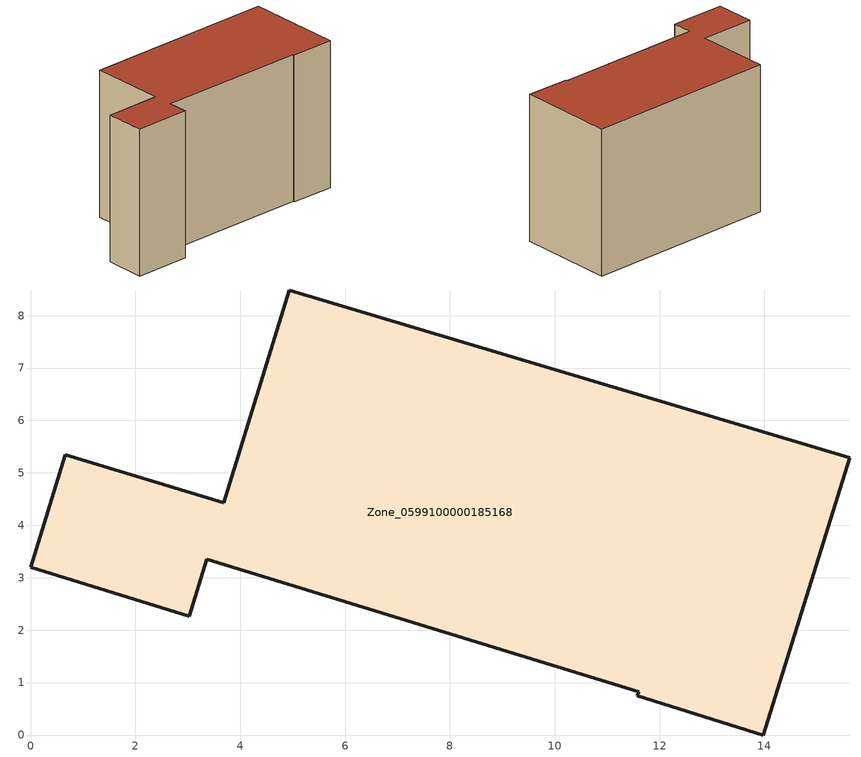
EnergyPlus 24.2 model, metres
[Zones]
Zone_0599100000185168
 floor ground (C_G): 4.94,8.49 15.63,5.29 13.98,0 11.58,0.75 11.6,0.83 3.36,3.35 3.03,2.27 0,3.2 0.66,5.35 3.69,4.43 z0
 wall outside (C_F): 15.63,5.29 4.94,8.49 3.69,4.43 0.66,5.35 0,3.2 3.03,2.27 3.36,3.35 11.6,0.83 11.58,0.75 13.98,0 15.63,5.29 z0:8.4
 roof outside (C_R): 3.69,4.43 0.66,5.35 0,3.2 3.03,2.27 3.36,3.35 11.6,0.83 11.58,0.75 13.98,0 15.63,5.29 4.94,8.49 z8.4
[BUILDING]
Pand.0599100000185168: North Axis=0; Terrain=City; Loads Convergence Tolerance Value=0.04; Temperature Convergence Tolerance Value=0.4; Solar Distribution=FullExterior; Maximum Number of Warmup Days=25; Minimum Number of Warmup Days=1
[Site:Location]
Rotterdam.The.Hague.AP_ZH_NLD Design_Conditions: Latitude=51.96; Longitude=4.45; Time Zone=1; Elevation=-4.5
[SITE:GROUNDTEMPERATURE:BUILDINGSURFACE]
18, 18, 18, 18, 18, 18, 18, 18, 18, 18, 18, 18
[MATERIAL] Thermal Absorptance=0.9; Solar Absorptance=0.7; Visible Absorptance=0.7
Name | Roughness | Thickness | Conductivity | Density | Specific Heat
G.TC.1975-1991 | MediumSmooth | 0.15 | 0.288461 | 540 | 1210
F.TC.1975-1991 | Rough | 0.3 | 0.230769 | 1920 | 840
R.TC.1975-1991 | MediumRough | 0.2 | 0.153846 | 1500 | 1000
[CONSTRUCTION]
C_G: G.TC.1975-1991
C_F: F.TC.1975-1991
C_R: R.TC.1975-1991
[ZONE]
Zone_0599100000185168: Type=1; Multiplier=1; Ceiling Height=Autocalculate; Volume=Autocalculate; Floor Area=autocalculate; Part of Total Floor Area=Yes
[ZONEINFILTRATION:DESIGNFLOWRATE]
Infil_Zone_0599100000185168: Zone or ZoneList or Space or SpaceList=Zone_0599100000185168; Schedule=AlwaysOn; Design Flow Rate Calculation Method=Flow/Area; Flow Rate per Floor Area=0.003; Constant Term Coefficient=1; Temperature Term Coefficient=0; Velocity Term Coefficient=0; Velocity Squared Term Coefficient=0
[HVACTEMPLATE:ZONE:IDEALLOADSAIRSYSTEM]
Zone_0599100000185168: Maximum Heating Supply Air Temperature=50; Minimum Cooling Supply Air Temperature=13; Maximum Heating Supply Air Humidity Ratio=0.0156; Minimum Cooling Supply Air Humidity Ratio=0.0077; Heating Limit=NoLimit; Cooling Limit=NoLimit; Dehumidification Control Type=ConstantSensibleHeatRatio; Cooling Sensible Heat Ratio=0.7; Dehumidification Setpoint=60; Humidification Control Type=None; Humidification Setpoint=30; Outdoor Air Method=None; Outdoor Air Flow Rate per Person=0.00944; Outdoor Air Flow Rate per Zone Floor Area=0; Outdoor Air Flow Rate per Zone=0; Demand Controlled Ventilation Type=None; Outdoor Air Economizer Type=NoEconomizer; Heat Recovery Type=None; Sensible Heat Recovery Effectiveness=0.7; Latent Heat Recovery Effectiveness=0.65
[ZONECONTROL:THERMOSTAT]
ThermostatControl_Zone_0599100000185168: Zone or ZoneList=Zone_0599100000185168; Control Type Schedule=DualSetpointControlType; Control 1=Thermostat_Zone_0599100000185168; Temperature Difference Between Cutout And Setpoint=0
[THERMOSTATSETPOINT:DUALSETPOINT]
Thermostat_Zone_0599100000185168: Heating Setpoint Temperature Schedule=HeatingSetpoint_Zone_0599100000185168; Cooling Setpoint Temperature Schedule=CoolingSetpoint_Zone_0599100000185168
[SCHEDULE:COMPACT]
HeatingSetpoint_Zone_0599100000185168: Through: 12/31, For: AllDays, Until: 24:00, 21
CoolingSetpoint_Zone_0599100000185168: Through: 12/31, For: AllDays, Until: 24:00, 24
DualSetpointControlType: Through: 12/31, For: AllDays, Until: 24:00, 4
AlwaysOn: Through: 12/31, For: AllDays, Until: 24:00, 1
